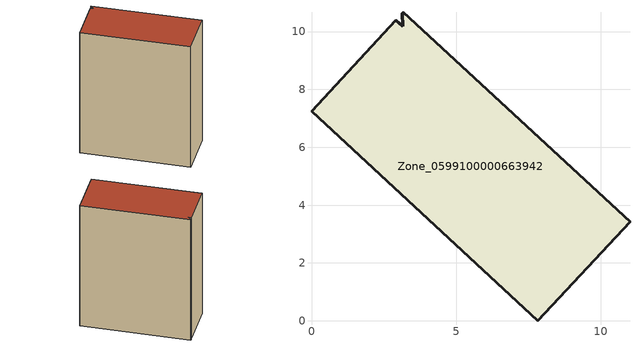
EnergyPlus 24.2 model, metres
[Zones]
Zone_0599100000663942
 floor ground (C_G): 3.14,10.62 3.18,10.67 11.01,3.42 7.82,0 0,7.25 2.92,10.39 3.16,10.18 z0
 wall outside (C_F): 7.82,0 11.01,3.42 3.18,10.67 3.14,10.62 3.16,10.18 2.92,10.39 0,7.25 7.82,0 z0:13.38
 roof outside (C_R): 3.18,10.67 3.14,10.62 3.16,10.18 2.92,10.39 0,7.25 7.82,0 11.01,3.42 z13.38
[BUILDING]
Pand.0599100000663942: North Axis=0; Terrain=City; Loads Convergence Tolerance Value=0.04; Temperature Convergence Tolerance Value=0.4; Solar Distribution=FullExterior; Maximum Number of Warmup Days=25; Minimum Number of Warmup Days=1
[Site:Location]
Rotterdam.The.Hague.AP_ZH_NLD Design_Conditions: Latitude=51.96; Longitude=4.45; Time Zone=1; Elevation=-4.5
[SITE:GROUNDTEMPERATURE:BUILDINGSURFACE]
18, 18, 18, 18, 18, 18, 18, 18, 18, 18, 18, 18
[MATERIAL] Thermal Absorptance=0.9; Solar Absorptance=0.7; Visible Absorptance=0.7
Name | Roughness | Thickness | Conductivity | Density | Specific Heat
G.TI.1946 | MediumSmooth | 0.15 | 1 | 540 | 1210
F.TI.1946 | Rough | 0.3 | 0.857143 | 1920 | 840
R.TI.1946 | MediumRough | 0.2 | 0.1 | 1500 | 1000
[CONSTRUCTION]
C_G: G.TI.1946
C_F: F.TI.1946
C_R: R.TI.1946
[ZONE]
Zone_0599100000663942: Type=1; Multiplier=1; Ceiling Height=Autocalculate; Volume=Autocalculate; Floor Area=autocalculate; Part of Total Floor Area=Yes
[ZONEINFILTRATION:DESIGNFLOWRATE]
Infil_Zone_0599100000663942: Zone or ZoneList or Space or SpaceList=Zone_0599100000663942; Schedule=AlwaysOn; Design Flow Rate Calculation Method=Flow/Area; Flow Rate per Floor Area=0.003; Constant Term Coefficient=1; Temperature Term Coefficient=0; Velocity Term Coefficient=0; Velocity Squared Term Coefficient=0
[HVACTEMPLATE:ZONE:IDEALLOADSAIRSYSTEM]
Zone_0599100000663942: Maximum Heating Supply Air Temperature=50; Minimum Cooling Supply Air Temperature=13; Maximum Heating Supply Air Humidity Ratio=0.0156; Minimum Cooling Supply Air Humidity Ratio=0.0077; Heating Limit=NoLimit; Cooling Limit=NoLimit; Dehumidification Control Type=ConstantSensibleHeatRatio; Cooling Sensible Heat Ratio=0.7; Dehumidification Setpoint=60; Humidification Control Type=None; Humidification Setpoint=30; Outdoor Air Method=None; Outdoor Air Flow Rate per Person=0.00944; Outdoor Air Flow Rate per Zone Floor Area=0; Outdoor Air Flow Rate per Zone=0; Demand Controlled Ventilation Type=None; Outdoor Air Economizer Type=NoEconomizer; Heat Recovery Type=None; Sensible Heat Recovery Effectiveness=0.7; Latent Heat Recovery Effectiveness=0.65
[ZONECONTROL:THERMOSTAT]
ThermostatControl_Zone_0599100000663942: Zone or ZoneList=Zone_0599100000663942; Control Type Schedule=DualSetpointControlType; Control 1=Thermostat_Zone_0599100000663942; Temperature Difference Between Cutout And Setpoint=0
[THERMOSTATSETPOINT:DUALSETPOINT]
Thermostat_Zone_0599100000663942: Heating Setpoint Temperature Schedule=HeatingSetpoint_Zone_0599100000663942; Cooling Setpoint Temperature Schedule=CoolingSetpoint_Zone_0599100000663942
[SCHEDULE:COMPACT]
HeatingSetpoint_Zone_0599100000663942: Through: 12/31, For: AllDays, Until: 24:00, 21
CoolingSetpoint_Zone_0599100000663942: Through: 12/31, For: AllDays, Until: 24:00, 24
DualSetpointControlType: Through: 12/31, For: AllDays, Until: 24:00, 4
AlwaysOn: Through: 12/31, For: AllDays, Until: 24:00, 1
